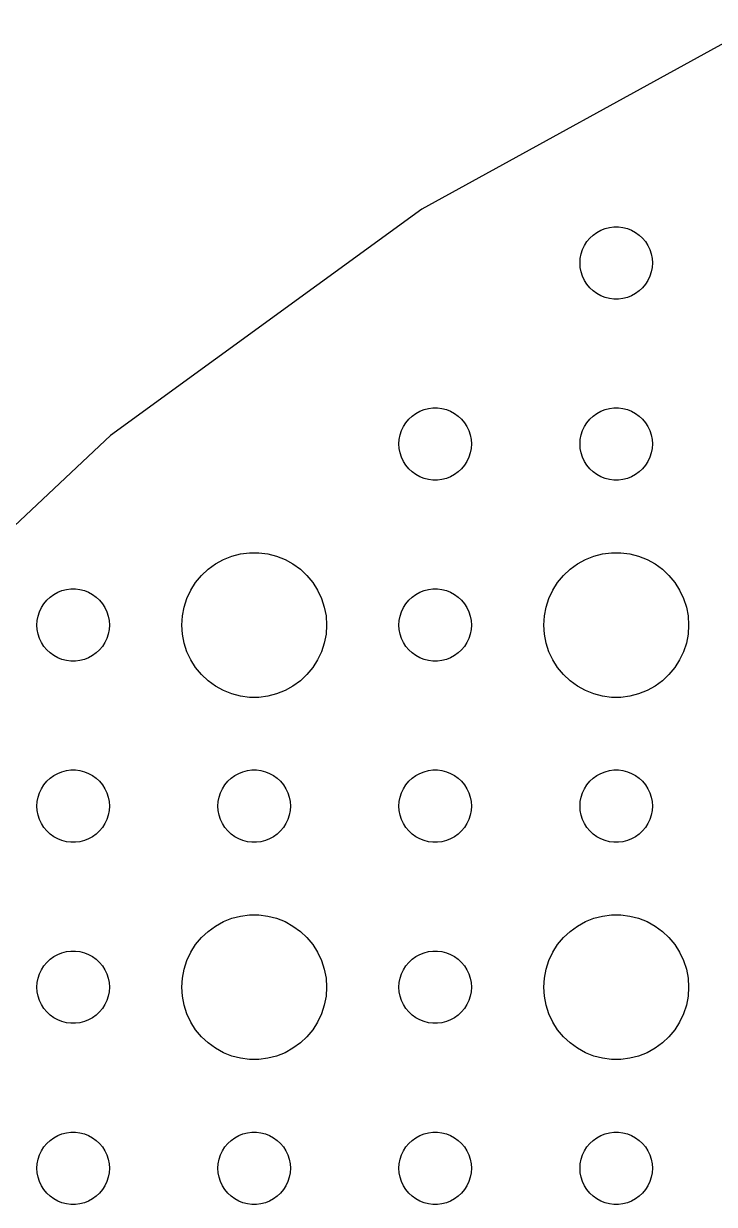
# Model space of a CAD drawing. Header units: metres. Extents: x -127 to 127, y -127 to 127.
# Drawn here: x -84.55 to -55.93, y 66 to 114.91 of the extents above; entities that cross this region are included whole.
import ezdxf

# ---------------------------------------------------------------- set-up
doc = ezdxf.new("R2010")
doc.units = ezdxf.units.M

msp = doc.modelspace()

# ---------------------------------------------------------------- linework, layer by layer
for p, q in [((-54.074, 114.913), (-68.05, 107.23)), ((-68.05, 107.23), (-80.9529, 97.8552)), ((-61.0934, 106.027), (-60.9561, 106.156)), ((-60.9561, 106.156), (-60.8037, 106.266)), ((-60.8037, 106.266), (-60.6387, 106.357)), ((-60.6387, 106.357), (-60.4635, 106.427)), ((-60.4635, 106.427), (-60.2811, 106.473)), ((-60.2811, 106.473), (-60.0942, 106.497)), ((-60.0942, 106.497), (-59.9058, 106.497)), ((-59.9058, 106.497), (-59.7189, 106.473)), ((-59.7189, 106.473), (-59.5365, 106.427)), ((-59.5365, 106.427), (-59.3613, 106.357)), ((-59.3613, 106.357), (-59.1963, 106.266)), ((-59.1963, 106.266), (-59.0439, 106.156)), ((-59.0439, 106.156), (-58.9065, 106.027)), ((-61.3947, 105.552), (-61.3145, 105.723)), ((-61.3145, 105.723), (-61.2135, 105.882)), ((-61.2135, 105.882), (-61.0934, 106.027)), ((-58.9065, 106.027), (-58.7865, 105.882)), ((-58.7865, 105.882), (-58.6855, 105.723)), ((-58.6855, 105.723), (-58.6053, 105.552)), ((-61.5, 105), (-61.4882, 105.188)), ((-61.4882, 105.188), (-61.4529, 105.373)), ((-61.4529, 105.373), (-61.3947, 105.552)), ((-58.6053, 105.552), (-58.5471, 105.373)), ((-58.5471, 105.373), (-58.5118, 105.188)), ((-58.5118, 105.188), (-58.5, 105)), ((-61.4882, 104.812), (-61.5, 105)), ((-61.4529, 104.627), (-61.4882, 104.812)), ((-58.5118, 104.812), (-58.5471, 104.627)), ((-58.5, 105), (-58.5118, 104.812)), ((-61.3947, 104.448), (-61.4529, 104.627)), ((-61.3145, 104.277), (-61.3947, 104.448)), ((-61.2135, 104.118), (-61.3145, 104.277)), ((-58.6855, 104.277), (-58.7865, 104.118)), ((-58.6053, 104.448), (-58.6855, 104.277)), ((-58.5471, 104.627), (-58.6053, 104.448)), ((-61.0934, 103.973), (-61.2135, 104.118)), ((-60.9561, 103.844), (-61.0934, 103.973)), ((-60.8037, 103.734), (-60.9561, 103.844)), ((-60.6387, 103.643), (-60.8037, 103.734)), ((-59.1963, 103.734), (-59.3613, 103.643)), ((-59.0439, 103.844), (-59.1963, 103.734)), ((-58.9065, 103.973), (-59.0439, 103.844)), ((-58.7865, 104.118), (-58.9065, 103.973)), ((-60.4635, 103.573), (-60.6387, 103.643)), ((-60.2811, 103.527), (-60.4635, 103.573)), ((-60.0942, 103.503), (-60.2811, 103.527)), ((-59.9058, 103.503), (-60.0942, 103.503)), ((-59.7189, 103.527), (-59.9058, 103.503)), ((-59.5365, 103.573), (-59.7189, 103.527)), ((-59.3613, 103.643), (-59.5365, 103.573)), ((-68.3037, 98.7665), (-68.1387, 98.8572)), ((-68.1387, 98.8572), (-67.9635, 98.9266)), ((-67.9635, 98.9266), (-67.7811, 98.9734)), ((-67.7811, 98.9734), (-67.5942, 98.997)), ((-67.5942, 98.997), (-67.4058, 98.997)), ((-67.4058, 98.997), (-67.2189, 98.9734)), ((-67.2189, 98.9734), (-67.0365, 98.9266)), ((-67.0365, 98.9266), (-66.8613, 98.8572)), ((-66.8613, 98.8572), (-66.6963, 98.7665)), ((-60.8037, 98.7665), (-60.6387, 98.8572)), ((-60.6387, 98.8572), (-60.4635, 98.9266)), ((-60.4635, 98.9266), (-60.2811, 98.9734)), ((-60.2811, 98.9734), (-60.0942, 98.997)), ((-60.0942, 98.997), (-59.9058, 98.997)), ((-59.9058, 98.997), (-59.7189, 98.9734)), ((-59.7189, 98.9734), (-59.5365, 98.9266)), ((-59.5365, 98.9266), (-59.3613, 98.8572)), ((-59.3613, 98.8572), (-59.1963, 98.7665)), ((-68.8145, 98.2226), (-68.7135, 98.3817)), ((-68.7135, 98.3817), (-68.5934, 98.5268)), ((-68.5934, 98.5268), (-68.4561, 98.6558)), ((-68.4561, 98.6558), (-68.3037, 98.7665)), ((-66.6963, 98.7665), (-66.5439, 98.6558)), ((-66.5439, 98.6558), (-66.4065, 98.5268)), ((-66.4065, 98.5268), (-66.2865, 98.3817)), ((-66.2865, 98.3817), (-66.1855, 98.2226)), ((-61.3145, 98.2226), (-61.2135, 98.3817)), ((-61.2135, 98.3817), (-61.0934, 98.5268)), ((-61.0934, 98.5268), (-60.9561, 98.6558)), ((-60.9561, 98.6558), (-60.8037, 98.7665)), ((-59.1963, 98.7665), (-59.0439, 98.6558)), ((-59.0439, 98.6558), (-58.9065, 98.5268)), ((-58.9065, 98.5268), (-58.7865, 98.3817)), ((-58.7865, 98.3817), (-58.6855, 98.2226)), ((-80.9529, 97.8552), (-92.579, 86.9375)), ((-68.9882, 97.688), (-68.9529, 97.873)), ((-68.9529, 97.873), (-68.8947, 98.0522)), ((-68.8947, 98.0522), (-68.8145, 98.2226)), ((-66.1855, 98.2226), (-66.1053, 98.0522)), ((-66.1053, 98.0522), (-66.0471, 97.873)), ((-66.0471, 97.873), (-66.0118, 97.688)), ((-61.4882, 97.688), (-61.4529, 97.873)), ((-61.4529, 97.873), (-61.3947, 98.0522)), ((-61.3947, 98.0522), (-61.3145, 98.2226)), ((-58.6855, 98.2226), (-58.6053, 98.0522)), ((-58.6053, 98.0522), (-58.5471, 97.873)), ((-58.5471, 97.873), (-58.5118, 97.688)), ((-69, 97.5), (-68.9882, 97.688)), ((-68.9882, 97.312), (-69, 97.5)), ((-66.0118, 97.688), (-66, 97.5)), ((-66, 97.5), (-66.0118, 97.312)), ((-61.5, 97.5), (-61.4882, 97.688)), ((-61.4882, 97.312), (-61.5, 97.5)), ((-58.5118, 97.688), (-58.5, 97.5)), ((-58.5, 97.5), (-58.5118, 97.312)), ((-68.9529, 97.127), (-68.9882, 97.312)), ((-68.8947, 96.9478), (-68.9529, 97.127)), ((-68.8145, 96.7774), (-68.8947, 96.9478)), ((-66.1053, 96.9478), (-66.1855, 96.7774)), ((-66.0471, 97.127), (-66.1053, 96.9478)), ((-66.0118, 97.312), (-66.0471, 97.127)), ((-61.4529, 97.127), (-61.4882, 97.312)), ((-61.3947, 96.9478), (-61.4529, 97.127)), ((-61.3145, 96.7774), (-61.3947, 96.9478)), ((-58.6053, 96.9478), (-58.6855, 96.7774)), ((-58.5471, 97.127), (-58.6053, 96.9478)), ((-58.5118, 97.312), (-58.5471, 97.127)), ((-68.7135, 96.6183), (-68.8145, 96.7774)), ((-68.5934, 96.4732), (-68.7135, 96.6183)), ((-68.4561, 96.3442), (-68.5934, 96.4732)), ((-66.4065, 96.4732), (-66.5439, 96.3442)), ((-66.2865, 96.6183), (-66.4065, 96.4732)), ((-66.1855, 96.7774), (-66.2865, 96.6183)), ((-61.2135, 96.6183), (-61.3145, 96.7774)), ((-61.0934, 96.4732), (-61.2135, 96.6183)), ((-60.9561, 96.3442), (-61.0934, 96.4732)), ((-58.9065, 96.4732), (-59.0439, 96.3442)), ((-58.7865, 96.6183), (-58.9065, 96.4732)), ((-58.6855, 96.7774), (-58.7865, 96.6183)), ((-68.3037, 96.2335), (-68.4561, 96.3442)), ((-68.1387, 96.1428), (-68.3037, 96.2335)), ((-67.9635, 96.0734), (-68.1387, 96.1428)), ((-67.7811, 96.0266), (-67.9635, 96.0734)), ((-67.5942, 96.003), (-67.7811, 96.0266)), ((-67.4058, 96.003), (-67.5942, 96.003)), ((-67.2189, 96.0266), (-67.4058, 96.003)), ((-67.0365, 96.0734), (-67.2189, 96.0266)), ((-66.8613, 96.1428), (-67.0365, 96.0734)), ((-66.6963, 96.2335), (-66.8613, 96.1428)), ((-66.5439, 96.3442), (-66.6963, 96.2335)), ((-60.8037, 96.2335), (-60.9561, 96.3442)), ((-60.6387, 96.1428), (-60.8037, 96.2335)), ((-60.4635, 96.0734), (-60.6387, 96.1428)), ((-60.2811, 96.0266), (-60.4635, 96.0734)), ((-60.0942, 96.003), (-60.2811, 96.0266)), ((-59.9058, 96.003), (-60.0942, 96.003)), ((-59.7189, 96.0266), (-59.9058, 96.003)), ((-59.5365, 96.0734), (-59.7189, 96.0266)), ((-59.3613, 96.1428), (-59.5365, 96.0734)), ((-59.1963, 96.2335), (-59.3613, 96.1428)), ((-59.0439, 96.3442), (-59.1963, 96.2335)), ((-75.927, 92.8532), (-75.5621, 92.9469)), ((-75.5621, 92.9469), (-75.1884, 92.9941)), ((-75.1884, 92.9941), (-74.8116, 92.9941)), ((-74.8116, 92.9941), (-74.4379, 92.9469)), ((-74.4379, 92.9469), (-74.073, 92.8532)), ((-60.927, 92.8532), (-60.5621, 92.9469)), ((-60.5621, 92.9469), (-60.1884, 92.9941)), ((-60.1884, 92.9941), (-59.8116, 92.9941)), ((-59.8116, 92.9941), (-59.4379, 92.9469)), ((-59.4379, 92.9469), (-59.0729, 92.8532)), ((-76.9123, 92.3115), (-76.6075, 92.533)), ((-76.6075, 92.533), (-76.2773, 92.7145)), ((-76.2773, 92.7145), (-75.927, 92.8532)), ((-74.073, 92.8532), (-73.7227, 92.7145)), ((-73.7227, 92.7145), (-73.3925, 92.533)), ((-73.3925, 92.533), (-73.0877, 92.3115)), ((-61.9123, 92.3115), (-61.6075, 92.533)), ((-61.6075, 92.533), (-61.2773, 92.7145)), ((-61.2773, 92.7145), (-60.927, 92.8532)), ((-59.0729, 92.8532), (-58.7227, 92.7145)), ((-58.7227, 92.7145), (-58.3925, 92.533)), ((-58.3925, 92.533), (-58.0877, 92.3115)), ((-77.427, 91.7634), (-77.1869, 92.0536)), ((-77.1869, 92.0536), (-76.9123, 92.3115)), ((-73.0877, 92.3115), (-72.8131, 92.0536)), ((-72.8131, 92.0536), (-72.573, 91.7634)), ((-62.427, 91.7634), (-62.1869, 92.0536)), ((-62.1869, 92.0536), (-61.9123, 92.3115)), ((-58.0877, 92.3115), (-57.8131, 92.0536)), ((-57.8131, 92.0536), (-57.5729, 91.7634)), ((-82.9635, 91.4266), (-82.7811, 91.4734)), ((-82.7811, 91.4734), (-82.5942, 91.497)), ((-82.5942, 91.497), (-82.4058, 91.497)), ((-82.4058, 91.497), (-82.2189, 91.4734)), ((-82.2189, 91.4734), (-82.0365, 91.4266)), ((-77.6289, 91.4453), (-77.427, 91.7634)), ((-72.573, 91.7634), (-72.3711, 91.4453)), ((-67.9635, 91.4266), (-67.7811, 91.4734)), ((-67.7811, 91.4734), (-67.5942, 91.497)), ((-67.5942, 91.497), (-67.4058, 91.497)), ((-67.4058, 91.497), (-67.2189, 91.4734)), ((-67.2189, 91.4734), (-67.0365, 91.4266)), ((-62.6289, 91.4453), (-62.427, 91.7634)), ((-57.5729, 91.7634), (-57.3711, 91.4453)), ((-83.7135, 90.8817), (-83.5934, 91.0268)), ((-83.5934, 91.0268), (-83.4561, 91.1558)), ((-83.4561, 91.1558), (-83.3037, 91.2665)), ((-83.3037, 91.2665), (-83.1387, 91.3572)), ((-83.1387, 91.3572), (-82.9635, 91.4266)), ((-82.0365, 91.4266), (-81.8613, 91.3572)), ((-81.8613, 91.3572), (-81.6963, 91.2665)), ((-81.6963, 91.2665), (-81.5439, 91.1558)), ((-81.5439, 91.1558), (-81.4065, 91.0268)), ((-81.4065, 91.0268), (-81.2865, 90.8817)), ((-77.9057, 90.7461), (-77.7893, 91.1044)), ((-77.7893, 91.1044), (-77.6289, 91.4453)), ((-72.3711, 91.4453), (-72.2107, 91.1044)), ((-72.2107, 91.1044), (-72.0943, 90.7461)), ((-68.7135, 90.8817), (-68.5934, 91.0268)), ((-68.5934, 91.0268), (-68.4561, 91.1558)), ((-68.4561, 91.1558), (-68.3037, 91.2665)), ((-68.3037, 91.2665), (-68.1387, 91.3572)), ((-68.1387, 91.3572), (-67.9635, 91.4266)), ((-67.0365, 91.4266), (-66.8613, 91.3572)), ((-66.8613, 91.3572), (-66.6963, 91.2665)), ((-66.6963, 91.2665), (-66.5439, 91.1558)), ((-66.5439, 91.1558), (-66.4065, 91.0268)), ((-66.4065, 91.0268), (-66.2865, 90.8817)), ((-62.9057, 90.7461), (-62.7893, 91.1044)), ((-62.7893, 91.1044), (-62.6289, 91.4453)), ((-57.3711, 91.4453), (-57.2107, 91.1044)), ((-57.2107, 91.1044), (-57.0942, 90.7461)), ((-83.9529, 90.373), (-83.8947, 90.5522)), ((-83.8947, 90.5522), (-83.8145, 90.7226)), ((-83.8145, 90.7226), (-83.7135, 90.8817)), ((-81.2865, 90.8817), (-81.1855, 90.7226)), ((-81.1855, 90.7226), (-81.1053, 90.5522)), ((-81.1053, 90.5522), (-81.0471, 90.373)), ((-77.9763, 90.376), (-77.9057, 90.7461)), ((-72.0943, 90.7461), (-72.0237, 90.376)), ((-68.9529, 90.373), (-68.8947, 90.5522)), ((-68.8947, 90.5522), (-68.8145, 90.7226)), ((-68.8145, 90.7226), (-68.7135, 90.8817)), ((-66.2865, 90.8817), (-66.1855, 90.7226)), ((-66.1855, 90.7226), (-66.1053, 90.5522)), ((-66.1053, 90.5522), (-66.0471, 90.373)), ((-62.9763, 90.376), (-62.9057, 90.7461)), ((-57.0942, 90.7461), (-57.0237, 90.376)), ((-84, 90), (-83.9882, 90.188)), ((-83.9882, 89.812), (-84, 90)), ((-83.9882, 90.188), (-83.9529, 90.373)), ((-81.0471, 90.373), (-81.0118, 90.188)), ((-81.0118, 90.188), (-81, 90)), ((-81, 90), (-81.0118, 89.812)), ((-78, 90), (-77.9763, 90.376)), ((-77.9763, 89.624), (-78, 90)), ((-72.0237, 90.376), (-72, 90)), ((-72, 90), (-72.0237, 89.624)), ((-69, 90), (-68.9882, 90.188)), ((-68.9882, 89.812), (-69, 90)), ((-68.9882, 90.188), (-68.9529, 90.373)), ((-66.0471, 90.373), (-66.0118, 90.188)), ((-66.0118, 90.188), (-66, 90)), ((-66, 90), (-66.0118, 89.812)), ((-63, 90), (-62.9763, 90.376)), ((-62.9763, 89.624), (-63, 90)), ((-57.0237, 90.376), (-57, 90)), ((-57, 90), (-57.0237, 89.624)), ((-83.9529, 89.627), (-83.9882, 89.812)), ((-83.8947, 89.4478), (-83.9529, 89.627)), ((-81.0471, 89.627), (-81.1053, 89.4478)), ((-81.0118, 89.812), (-81.0471, 89.627)), ((-77.9057, 89.2539), (-77.9763, 89.624)), ((-72.0237, 89.624), (-72.0943, 89.2539)), ((-68.9529, 89.627), (-68.9882, 89.812)), ((-68.8947, 89.4478), (-68.9529, 89.627)), ((-66.0471, 89.627), (-66.1053, 89.4478)), ((-66.0118, 89.812), (-66.0471, 89.627)), ((-62.9057, 89.2539), (-62.9763, 89.624)), ((-57.0237, 89.624), (-57.0942, 89.2539)), ((-83.8145, 89.2774), (-83.8947, 89.4478)), ((-83.7135, 89.1183), (-83.8145, 89.2774)), ((-83.5934, 88.9732), (-83.7135, 89.1183)), ((-81.2865, 89.1183), (-81.4065, 88.9732)), ((-81.1855, 89.2774), (-81.2865, 89.1183)), ((-81.1053, 89.4478), (-81.1855, 89.2774)), ((-77.7893, 88.8956), (-77.9057, 89.2539)), ((-72.0943, 89.2539), (-72.2107, 88.8956)), ((-68.8145, 89.2774), (-68.8947, 89.4478)), ((-68.7135, 89.1183), (-68.8145, 89.2774)), ((-68.5934, 88.9732), (-68.7135, 89.1183)), ((-66.2865, 89.1183), (-66.4065, 88.9732)), ((-66.1855, 89.2774), (-66.2865, 89.1183)), ((-66.1053, 89.4478), (-66.1855, 89.2774)), ((-62.7893, 88.8956), (-62.9057, 89.2539)), ((-57.0942, 89.2539), (-57.2107, 88.8956)), ((-83.4561, 88.8442), (-83.5934, 88.9732)), ((-83.3037, 88.7335), (-83.4561, 88.8442)), ((-83.1387, 88.6428), (-83.3037, 88.7335)), ((-82.9635, 88.5734), (-83.1387, 88.6428)), ((-82.7811, 88.5266), (-82.9635, 88.5734)), ((-82.0365, 88.5734), (-82.2189, 88.5266)), ((-81.8613, 88.6428), (-82.0365, 88.5734)), ((-81.6963, 88.7335), (-81.8613, 88.6428)), ((-81.5439, 88.8442), (-81.6963, 88.7335)), ((-81.4065, 88.9732), (-81.5439, 88.8442)), ((-77.6289, 88.5547), (-77.7893, 88.8956)), ((-77.427, 88.2366), (-77.6289, 88.5547)), ((-72.3711, 88.5547), (-72.573, 88.2366)), ((-72.2107, 88.8956), (-72.3711, 88.5547)), ((-68.4561, 88.8442), (-68.5934, 88.9732)), ((-68.3037, 88.7335), (-68.4561, 88.8442)), ((-68.1387, 88.6428), (-68.3037, 88.7335)), ((-67.9635, 88.5734), (-68.1387, 88.6428)), ((-67.7811, 88.5266), (-67.9635, 88.5734)), ((-67.0365, 88.5734), (-67.2189, 88.5266)), ((-66.8613, 88.6428), (-67.0365, 88.5734)), ((-66.6963, 88.7335), (-66.8613, 88.6428)), ((-66.5439, 88.8442), (-66.6963, 88.7335)), ((-66.4065, 88.9732), (-66.5439, 88.8442)), ((-62.6289, 88.5547), (-62.7893, 88.8956)), ((-62.427, 88.2366), (-62.6289, 88.5547)), ((-57.3711, 88.5547), (-57.5729, 88.2366)), ((-57.2107, 88.8956), (-57.3711, 88.5547)), ((-82.5942, 88.503), (-82.7811, 88.5266)), ((-82.4058, 88.503), (-82.5942, 88.503)), ((-82.2189, 88.5266), (-82.4058, 88.503)), ((-77.1869, 87.9464), (-77.427, 88.2366)), ((-72.573, 88.2366), (-72.8131, 87.9464)), ((-67.5942, 88.503), (-67.7811, 88.5266)), ((-67.4058, 88.503), (-67.5942, 88.503)), ((-67.2189, 88.5266), (-67.4058, 88.503)), ((-62.1869, 87.9464), (-62.427, 88.2366)), ((-57.5729, 88.2366), (-57.8131, 87.9464)), ((-76.9123, 87.6885), (-77.1869, 87.9464)), ((-76.6075, 87.467), (-76.9123, 87.6885)), ((-73.0877, 87.6885), (-73.3925, 87.467)), ((-72.8131, 87.9464), (-73.0877, 87.6885)), ((-61.9123, 87.6885), (-62.1869, 87.9464)), ((-61.6075, 87.467), (-61.9123, 87.6885)), ((-58.0877, 87.6885), (-58.3925, 87.467)), ((-57.8131, 87.9464), (-58.0877, 87.6885)), ((-76.2773, 87.2855), (-76.6075, 87.467)), ((-75.927, 87.1468), (-76.2773, 87.2855)), ((-75.5621, 87.0531), (-75.927, 87.1468)), ((-74.073, 87.1468), (-74.4379, 87.0531)), ((-73.7227, 87.2855), (-74.073, 87.1468)), ((-73.3925, 87.467), (-73.7227, 87.2855)), ((-61.2773, 87.2855), (-61.6075, 87.467)), ((-60.927, 87.1468), (-61.2773, 87.2855)), ((-60.5621, 87.0531), (-60.927, 87.1468)), ((-59.0729, 87.1468), (-59.4379, 87.0531)), ((-58.7227, 87.2855), (-59.0729, 87.1468)), ((-58.3925, 87.467), (-58.7227, 87.2855)), ((-75.1884, 87.0059), (-75.5621, 87.0531)), ((-74.8116, 87.0059), (-75.1884, 87.0059)), ((-74.4379, 87.0531), (-74.8116, 87.0059)), ((-60.1884, 87.0059), (-60.5621, 87.0531)), ((-59.8116, 87.0059), (-60.1884, 87.0059)), ((-59.4379, 87.0531), (-59.8116, 87.0059)), ((-83.5934, 83.5268), (-83.4561, 83.6558)), ((-83.4561, 83.6558), (-83.3037, 83.7665)), ((-83.3037, 83.7665), (-83.1387, 83.8572)), ((-83.1387, 83.8572), (-82.9635, 83.9266)), ((-82.9635, 83.9266), (-82.7811, 83.9734)), ((-82.7811, 83.9734), (-82.5942, 83.997)), ((-82.5942, 83.997), (-82.4058, 83.997)), ((-82.4058, 83.997), (-82.2189, 83.9734)), ((-82.2189, 83.9734), (-82.0365, 83.9266)), ((-82.0365, 83.9266), (-81.8613, 83.8572)), ((-81.8613, 83.8572), (-81.6963, 83.7665)), ((-81.6963, 83.7665), (-81.5439, 83.6558)), ((-81.5439, 83.6558), (-81.4065, 83.5268)), ((-76.0934, 83.5268), (-75.9561, 83.6558)), ((-75.9561, 83.6558), (-75.8037, 83.7665)), ((-75.8037, 83.7665), (-75.6387, 83.8572)), ((-75.6387, 83.8572), (-75.4635, 83.9266)), ((-75.4635, 83.9266), (-75.2811, 83.9734)), ((-75.2811, 83.9734), (-75.0942, 83.997)), ((-75.0942, 83.997), (-74.9058, 83.997)), ((-74.9058, 83.997), (-74.7189, 83.9734)), ((-74.7189, 83.9734), (-74.5365, 83.9266)), ((-74.5365, 83.9266), (-74.3613, 83.8572)), ((-74.3613, 83.8572), (-74.1963, 83.7665)), ((-74.1963, 83.7665), (-74.0439, 83.6558)), ((-74.0439, 83.6558), (-73.9065, 83.5268)), ((-68.5934, 83.5268), (-68.4561, 83.6558)), ((-68.4561, 83.6558), (-68.3037, 83.7665)), ((-68.3037, 83.7665), (-68.1387, 83.8572)), ((-68.1387, 83.8572), (-67.9635, 83.9266)), ((-67.9635, 83.9266), (-67.7811, 83.9734)), ((-67.7811, 83.9734), (-67.5942, 83.997)), ((-67.5942, 83.997), (-67.4058, 83.997)), ((-67.4058, 83.997), (-67.2189, 83.9734)), ((-67.2189, 83.9734), (-67.0365, 83.9266)), ((-67.0365, 83.9266), (-66.8613, 83.8572)), ((-66.8613, 83.8572), (-66.6963, 83.7665)), ((-66.6963, 83.7665), (-66.5439, 83.6558)), ((-66.5439, 83.6558), (-66.4065, 83.5268)), ((-61.0934, 83.5268), (-60.9561, 83.6558)), ((-60.9561, 83.6558), (-60.8037, 83.7665)), ((-60.8037, 83.7665), (-60.6387, 83.8572)), ((-60.6387, 83.8572), (-60.4635, 83.9266)), ((-60.4635, 83.9266), (-60.2811, 83.9734)), ((-60.2811, 83.9734), (-60.0942, 83.997)), ((-60.0942, 83.997), (-59.9058, 83.997)), ((-59.9058, 83.997), (-59.7189, 83.9734)), ((-59.7189, 83.9734), (-59.5365, 83.9266)), ((-59.5365, 83.9266), (-59.3613, 83.8572)), ((-59.3613, 83.8572), (-59.1963, 83.7665)), ((-59.1963, 83.7665), (-59.0439, 83.6558)), ((-59.0439, 83.6558), (-58.9065, 83.5268)), ((-83.8947, 83.0522), (-83.8145, 83.2226)), ((-83.8145, 83.2226), (-83.7135, 83.3817)), ((-83.7135, 83.3817), (-83.5934, 83.5268)), ((-81.4065, 83.5268), (-81.2865, 83.3817)), ((-81.2865, 83.3817), (-81.1855, 83.2226)), ((-81.1855, 83.2226), (-81.1053, 83.0522)), ((-76.3947, 83.0522), (-76.3145, 83.2226)), ((-76.3145, 83.2226), (-76.2135, 83.3817)), ((-76.2135, 83.3817), (-76.0934, 83.5268)), ((-73.9065, 83.5268), (-73.7865, 83.3817)), ((-73.7865, 83.3817), (-73.6855, 83.2226)), ((-73.6855, 83.2226), (-73.6053, 83.0522)), ((-68.8947, 83.0522), (-68.8145, 83.2226)), ((-68.8145, 83.2226), (-68.7135, 83.3817)), ((-68.7135, 83.3817), (-68.5934, 83.5268)), ((-66.4065, 83.5268), (-66.2865, 83.3817)), ((-66.2865, 83.3817), (-66.1855, 83.2226)), ((-66.1855, 83.2226), (-66.1053, 83.0522)), ((-61.3947, 83.0522), (-61.3145, 83.2226)), ((-61.3145, 83.2226), (-61.2135, 83.3817)), ((-61.2135, 83.3817), (-61.0934, 83.5268)), ((-58.9065, 83.5268), (-58.7865, 83.3817)), ((-58.7865, 83.3817), (-58.6855, 83.2226)), ((-58.6855, 83.2226), (-58.6053, 83.0522)), ((-84, 82.5), (-83.9882, 82.688)), ((-83.9882, 82.688), (-83.9529, 82.873)), ((-83.9529, 82.873), (-83.8947, 83.0522)), ((-81.1053, 83.0522), (-81.0471, 82.873)), ((-81.0471, 82.873), (-81.0118, 82.688)), ((-81.0118, 82.688), (-81, 82.5)), ((-76.5, 82.5), (-76.4882, 82.688)), ((-76.4882, 82.688), (-76.4529, 82.873)), ((-76.4529, 82.873), (-76.3947, 83.0522)), ((-73.6053, 83.0522), (-73.5471, 82.873)), ((-73.5471, 82.873), (-73.5118, 82.688)), ((-73.5118, 82.688), (-73.5, 82.5)), ((-69, 82.5), (-68.9882, 82.688)), ((-68.9882, 82.688), (-68.9529, 82.873)), ((-68.9529, 82.873), (-68.8947, 83.0522)), ((-66.1053, 83.0522), (-66.0471, 82.873)), ((-66.0471, 82.873), (-66.0118, 82.688)), ((-66.0118, 82.688), (-66, 82.5)), ((-61.5, 82.5), (-61.4882, 82.688)), ((-61.4882, 82.688), (-61.4529, 82.873)), ((-61.4529, 82.873), (-61.3947, 83.0522)), ((-58.6053, 83.0522), (-58.5471, 82.873)), ((-58.5471, 82.873), (-58.5118, 82.688)), ((-58.5118, 82.688), (-58.5, 82.5)), ((-83.9882, 82.312), (-84, 82.5)), ((-83.9529, 82.127), (-83.9882, 82.312)), ((-81.0118, 82.312), (-81.0471, 82.127)), ((-81, 82.5), (-81.0118, 82.312)), ((-76.4882, 82.312), (-76.5, 82.5)), ((-76.4529, 82.127), (-76.4882, 82.312)), ((-73.5118, 82.312), (-73.5471, 82.127)), ((-73.5, 82.5), (-73.5118, 82.312)), ((-68.9882, 82.312), (-69, 82.5)), ((-68.9529, 82.127), (-68.9882, 82.312)), ((-66.0118, 82.312), (-66.0471, 82.127)), ((-66, 82.5), (-66.0118, 82.312)), ((-61.4882, 82.312), (-61.5, 82.5)), ((-61.4529, 82.127), (-61.4882, 82.312)), ((-58.5118, 82.312), (-58.5471, 82.127)), ((-58.5, 82.5), (-58.5118, 82.312)), ((-83.8947, 81.9478), (-83.9529, 82.127)), ((-83.8145, 81.7774), (-83.8947, 81.9478)), ((-83.7135, 81.6183), (-83.8145, 81.7774)), ((-81.1855, 81.7774), (-81.2865, 81.6183)), ((-81.1053, 81.9478), (-81.1855, 81.7774)), ((-81.0471, 82.127), (-81.1053, 81.9478)), ((-76.3947, 81.9478), (-76.4529, 82.127)), ((-76.3145, 81.7774), (-76.3947, 81.9478)), ((-76.2135, 81.6183), (-76.3145, 81.7774)), ((-73.6855, 81.7774), (-73.7865, 81.6183)), ((-73.6053, 81.9478), (-73.6855, 81.7774)), ((-73.5471, 82.127), (-73.6053, 81.9478)), ((-68.8947, 81.9478), (-68.9529, 82.127)), ((-68.8145, 81.7774), (-68.8947, 81.9478)), ((-68.7135, 81.6183), (-68.8145, 81.7774)), ((-66.1855, 81.7774), (-66.2865, 81.6183)), ((-66.1053, 81.9478), (-66.1855, 81.7774)), ((-66.0471, 82.127), (-66.1053, 81.9478)), ((-61.3947, 81.9478), (-61.4529, 82.127)), ((-61.3145, 81.7774), (-61.3947, 81.9478)), ((-61.2135, 81.6183), (-61.3145, 81.7774)), ((-58.6855, 81.7774), (-58.7865, 81.6183)), ((-58.6053, 81.9478), (-58.6855, 81.7774)), ((-58.5471, 82.127), (-58.6053, 81.9478)), ((-83.5934, 81.4732), (-83.7135, 81.6183)), ((-83.4561, 81.3442), (-83.5934, 81.4732)), ((-83.3037, 81.2335), (-83.4561, 81.3442)), ((-83.1387, 81.1428), (-83.3037, 81.2335)), ((-81.6963, 81.2335), (-81.8613, 81.1428)), ((-81.5439, 81.3442), (-81.6963, 81.2335)), ((-81.4065, 81.4732), (-81.5439, 81.3442)), ((-81.2865, 81.6183), (-81.4065, 81.4732)), ((-76.0934, 81.4732), (-76.2135, 81.6183)), ((-75.9561, 81.3442), (-76.0934, 81.4732)), ((-75.8037, 81.2335), (-75.9561, 81.3442)), ((-75.6387, 81.1428), (-75.8037, 81.2335)), ((-74.1963, 81.2335), (-74.3613, 81.1428)), ((-74.0439, 81.3442), (-74.1963, 81.2335)), ((-73.9065, 81.4732), (-74.0439, 81.3442)), ((-73.7865, 81.6183), (-73.9065, 81.4732)), ((-68.5934, 81.4732), (-68.7135, 81.6183)), ((-68.4561, 81.3442), (-68.5934, 81.4732)), ((-68.3037, 81.2335), (-68.4561, 81.3442)), ((-68.1387, 81.1428), (-68.3037, 81.2335)), ((-66.6963, 81.2335), (-66.8613, 81.1428)), ((-66.5439, 81.3442), (-66.6963, 81.2335)), ((-66.4065, 81.4732), (-66.5439, 81.3442)), ((-66.2865, 81.6183), (-66.4065, 81.4732)), ((-61.0934, 81.4732), (-61.2135, 81.6183)), ((-60.9561, 81.3442), (-61.0934, 81.4732)), ((-60.8037, 81.2335), (-60.9561, 81.3442)), ((-60.6387, 81.1428), (-60.8037, 81.2335)), ((-59.1963, 81.2335), (-59.3613, 81.1428)), ((-59.0439, 81.3442), (-59.1963, 81.2335)), ((-58.9065, 81.4732), (-59.0439, 81.3442)), ((-58.7865, 81.6183), (-58.9065, 81.4732)), ((-82.9635, 81.0734), (-83.1387, 81.1428)), ((-82.7811, 81.0266), (-82.9635, 81.0734)), ((-82.5942, 81.003), (-82.7811, 81.0266)), ((-82.4058, 81.003), (-82.5942, 81.003)), ((-82.2189, 81.0266), (-82.4058, 81.003)), ((-82.0365, 81.0734), (-82.2189, 81.0266)), ((-81.8613, 81.1428), (-82.0365, 81.0734)), ((-75.4635, 81.0734), (-75.6387, 81.1428)), ((-75.2811, 81.0266), (-75.4635, 81.0734)), ((-75.0942, 81.003), (-75.2811, 81.0266)), ((-74.9058, 81.003), (-75.0942, 81.003)), ((-74.7189, 81.0266), (-74.9058, 81.003)), ((-74.5365, 81.0734), (-74.7189, 81.0266)), ((-74.3613, 81.1428), (-74.5365, 81.0734)), ((-67.9635, 81.0734), (-68.1387, 81.1428)), ((-67.7811, 81.0266), (-67.9635, 81.0734)), ((-67.5942, 81.003), (-67.7811, 81.0266)), ((-67.4058, 81.003), (-67.5942, 81.003)), ((-67.2189, 81.0266), (-67.4058, 81.003)), ((-67.0365, 81.0734), (-67.2189, 81.0266)), ((-66.8613, 81.1428), (-67.0365, 81.0734)), ((-60.4635, 81.0734), (-60.6387, 81.1428)), ((-60.2811, 81.0266), (-60.4635, 81.0734)), ((-60.0942, 81.003), (-60.2811, 81.0266)), ((-59.9058, 81.003), (-60.0942, 81.003)), ((-59.7189, 81.0266), (-59.9058, 81.003)), ((-59.5365, 81.0734), (-59.7189, 81.0266)), ((-59.3613, 81.1428), (-59.5365, 81.0734)), ((-76.2773, 77.7145), (-75.927, 77.8532)), ((-75.927, 77.8532), (-75.5621, 77.9469)), ((-75.5621, 77.9469), (-75.1884, 77.9941)), ((-75.1884, 77.9941), (-74.8116, 77.9941)), ((-74.8116, 77.9941), (-74.4379, 77.9469)), ((-74.4379, 77.9469), (-74.073, 77.8532)), ((-74.073, 77.8532), (-73.7227, 77.7145)), ((-61.2773, 77.7145), (-60.927, 77.8532)), ((-60.927, 77.8532), (-60.5621, 77.9469)), ((-60.5621, 77.9469), (-60.1884, 77.9941)), ((-60.1884, 77.9941), (-59.8116, 77.9941)), ((-59.8116, 77.9941), (-59.4379, 77.9469)), ((-59.4379, 77.9469), (-59.0729, 77.8532)), ((-59.0729, 77.8532), (-58.7227, 77.7145)), ((-77.1869, 77.0536), (-76.9123, 77.3115)), ((-76.9123, 77.3115), (-76.6075, 77.533)), ((-76.6075, 77.533), (-76.2773, 77.7145)), ((-73.7227, 77.7145), (-73.3925, 77.533)), ((-73.3925, 77.533), (-73.0877, 77.3115)), ((-73.0877, 77.3115), (-72.8131, 77.0536)), ((-62.1869, 77.0536), (-61.9123, 77.3115)), ((-61.9123, 77.3115), (-61.6075, 77.533)), ((-61.6075, 77.533), (-61.2773, 77.7145)), ((-58.7227, 77.7145), (-58.3925, 77.533)), ((-58.3925, 77.533), (-58.0877, 77.3115)), ((-58.0877, 77.3115), (-57.8131, 77.0536)), ((-77.427, 76.7634), (-77.1869, 77.0536)), ((-72.8131, 77.0536), (-72.573, 76.7634)), ((-62.427, 76.7634), (-62.1869, 77.0536)), ((-57.8131, 77.0536), (-57.5729, 76.7634)), ((-83.3037, 76.2665), (-83.1387, 76.3572)), ((-83.1387, 76.3572), (-82.9635, 76.4266)), ((-82.9635, 76.4266), (-82.7811, 76.4734)), ((-82.7811, 76.4734), (-82.5942, 76.497)), ((-82.5942, 76.497), (-82.4058, 76.497)), ((-82.4058, 76.497), (-82.2189, 76.4734)), ((-82.2189, 76.4734), (-82.0365, 76.4266)), ((-82.0365, 76.4266), (-81.8613, 76.3572)), ((-81.8613, 76.3572), (-81.6963, 76.2665)), ((-77.7893, 76.1044), (-77.6289, 76.4453)), ((-77.6289, 76.4453), (-77.427, 76.7634)), ((-72.573, 76.7634), (-72.3711, 76.4453)), ((-72.3711, 76.4453), (-72.2107, 76.1044)), ((-68.3037, 76.2665), (-68.1387, 76.3572)), ((-68.1387, 76.3572), (-67.9635, 76.4266)), ((-67.9635, 76.4266), (-67.7811, 76.4734)), ((-67.7811, 76.4734), (-67.5942, 76.497)), ((-67.5942, 76.497), (-67.4058, 76.497)), ((-67.4058, 76.497), (-67.2189, 76.4734)), ((-67.2189, 76.4734), (-67.0365, 76.4266)), ((-67.0365, 76.4266), (-66.8613, 76.3572)), ((-66.8613, 76.3572), (-66.6963, 76.2665)), ((-62.7893, 76.1044), (-62.6289, 76.4453)), ((-62.6289, 76.4453), (-62.427, 76.7634)), ((-57.5729, 76.7634), (-57.3711, 76.4453)), ((-57.3711, 76.4453), (-57.2107, 76.1044)), ((-83.8145, 75.7226), (-83.7135, 75.8817)), ((-83.7135, 75.8817), (-83.5934, 76.0268)), ((-83.5934, 76.0268), (-83.4561, 76.1558)), ((-83.4561, 76.1558), (-83.3037, 76.2665)), ((-81.6963, 76.2665), (-81.5439, 76.1558)), ((-81.5439, 76.1558), (-81.4065, 76.0268)), ((-81.4065, 76.0268), (-81.2865, 75.8817)), ((-81.2865, 75.8817), (-81.1855, 75.7226)), ((-77.9057, 75.7461), (-77.7893, 76.1044)), ((-72.2107, 76.1044), (-72.0943, 75.7461)), ((-68.8145, 75.7226), (-68.7135, 75.8817)), ((-68.7135, 75.8817), (-68.5934, 76.0268)), ((-68.5934, 76.0268), (-68.4561, 76.1558)), ((-68.4561, 76.1558), (-68.3037, 76.2665)), ((-66.6963, 76.2665), (-66.5439, 76.1558)), ((-66.5439, 76.1558), (-66.4065, 76.0268)), ((-66.4065, 76.0268), (-66.2865, 75.8817)), ((-66.2865, 75.8817), (-66.1855, 75.7226)), ((-62.9057, 75.7461), (-62.7893, 76.1044)), ((-57.2107, 76.1044), (-57.0942, 75.7461)), ((-83.9882, 75.188), (-83.9529, 75.373)), ((-83.9529, 75.373), (-83.8947, 75.5522)), ((-83.8947, 75.5522), (-83.8145, 75.7226)), ((-81.1855, 75.7226), (-81.1053, 75.5522)), ((-81.1053, 75.5522), (-81.0471, 75.373)), ((-81.0471, 75.373), (-81.0118, 75.188)), ((-78, 75), (-77.9763, 75.376)), ((-77.9763, 75.376), (-77.9057, 75.7461)), ((-72.0943, 75.7461), (-72.0237, 75.376)), ((-72.0237, 75.376), (-72, 75)), ((-68.9882, 75.188), (-68.9529, 75.373)), ((-68.9529, 75.373), (-68.8947, 75.5522)), ((-68.8947, 75.5522), (-68.8145, 75.7226)), ((-66.1855, 75.7226), (-66.1053, 75.5522)), ((-66.1053, 75.5522), (-66.0471, 75.373)), ((-66.0471, 75.373), (-66.0118, 75.188)), ((-63, 75), (-62.9763, 75.376)), ((-62.9763, 75.376), (-62.9057, 75.7461)), ((-57.0942, 75.7461), (-57.0237, 75.376)), ((-57.0237, 75.376), (-57, 75)), ((-84, 75), (-83.9882, 75.188)), ((-83.9882, 74.812), (-84, 75)), ((-81.0118, 75.188), (-81, 75)), ((-81, 75), (-81.0118, 74.812)), ((-77.9763, 74.624), (-78, 75)), ((-72, 75), (-72.0237, 74.624)), ((-69, 75), (-68.9882, 75.188)), ((-68.9882, 74.812), (-69, 75)), ((-66.0118, 75.188), (-66, 75)), ((-66, 75), (-66.0118, 74.812)), ((-62.9763, 74.624), (-63, 75)), ((-57, 75), (-57.0237, 74.624)), ((-83.9529, 74.627), (-83.9882, 74.812)), ((-83.8947, 74.4478), (-83.9529, 74.627)), ((-83.8145, 74.2774), (-83.8947, 74.4478)), ((-81.1053, 74.4478), (-81.1855, 74.2774)), ((-81.0471, 74.627), (-81.1053, 74.4478)), ((-81.0118, 74.812), (-81.0471, 74.627)), ((-77.9057, 74.2539), (-77.9763, 74.624)), ((-72.0237, 74.624), (-72.0943, 74.2539)), ((-68.9529, 74.627), (-68.9882, 74.812)), ((-68.8947, 74.4478), (-68.9529, 74.627)), ((-68.8145, 74.2774), (-68.8947, 74.4478)), ((-66.1053, 74.4478), (-66.1855, 74.2774)), ((-66.0471, 74.627), (-66.1053, 74.4478)), ((-66.0118, 74.812), (-66.0471, 74.627)), ((-62.9057, 74.2539), (-62.9763, 74.624)), ((-57.0237, 74.624), (-57.0942, 74.2539)), ((-83.7135, 74.1183), (-83.8145, 74.2774)), ((-83.5934, 73.9732), (-83.7135, 74.1183)), ((-83.4561, 73.8442), (-83.5934, 73.9732)), ((-81.4065, 73.9732), (-81.5439, 73.8442)), ((-81.2865, 74.1183), (-81.4065, 73.9732)), ((-81.1855, 74.2774), (-81.2865, 74.1183)), ((-77.7893, 73.8956), (-77.9057, 74.2539)), ((-77.6289, 73.5547), (-77.7893, 73.8956)), ((-72.2107, 73.8956), (-72.3711, 73.5547)), ((-72.0943, 74.2539), (-72.2107, 73.8956)), ((-68.7135, 74.1183), (-68.8145, 74.2774)), ((-68.5934, 73.9732), (-68.7135, 74.1183)), ((-68.4561, 73.8442), (-68.5934, 73.9732)), ((-66.4065, 73.9732), (-66.5439, 73.8442)), ((-66.2865, 74.1183), (-66.4065, 73.9732)), ((-66.1855, 74.2774), (-66.2865, 74.1183)), ((-62.7893, 73.8956), (-62.9057, 74.2539)), ((-62.6289, 73.5547), (-62.7893, 73.8956)), ((-57.2107, 73.8956), (-57.3711, 73.5547)), ((-57.0942, 74.2539), (-57.2107, 73.8956)), ((-83.3037, 73.7335), (-83.4561, 73.8442)), ((-83.1387, 73.6428), (-83.3037, 73.7335)), ((-82.9635, 73.5734), (-83.1387, 73.6428)), ((-82.7811, 73.5266), (-82.9635, 73.5734)), ((-82.5942, 73.503), (-82.7811, 73.5266)), ((-82.4058, 73.503), (-82.5942, 73.503)), ((-82.2189, 73.5266), (-82.4058, 73.503)), ((-82.0365, 73.5734), (-82.2189, 73.5266)), ((-81.8613, 73.6428), (-82.0365, 73.5734)), ((-81.6963, 73.7335), (-81.8613, 73.6428)), ((-81.5439, 73.8442), (-81.6963, 73.7335)), ((-77.427, 73.2366), (-77.6289, 73.5547)), ((-72.3711, 73.5547), (-72.573, 73.2366)), ((-68.3037, 73.7335), (-68.4561, 73.8442)), ((-68.1387, 73.6428), (-68.3037, 73.7335)), ((-67.9635, 73.5734), (-68.1387, 73.6428)), ((-67.7811, 73.5266), (-67.9635, 73.5734)), ((-67.5942, 73.503), (-67.7811, 73.5266)), ((-67.4058, 73.503), (-67.5942, 73.503)), ((-67.2189, 73.5266), (-67.4058, 73.503)), ((-67.0365, 73.5734), (-67.2189, 73.5266)), ((-66.8613, 73.6428), (-67.0365, 73.5734)), ((-66.6963, 73.7335), (-66.8613, 73.6428)), ((-66.5439, 73.8442), (-66.6963, 73.7335)), ((-62.427, 73.2366), (-62.6289, 73.5547)), ((-57.3711, 73.5547), (-57.5729, 73.2366)), ((-77.1869, 72.9464), (-77.427, 73.2366)), ((-76.9123, 72.6885), (-77.1869, 72.9464)), ((-72.8131, 72.9464), (-73.0877, 72.6885)), ((-72.573, 73.2366), (-72.8131, 72.9464)), ((-62.1869, 72.9464), (-62.427, 73.2366)), ((-61.9123, 72.6885), (-62.1869, 72.9464)), ((-57.8131, 72.9464), (-58.0877, 72.6885)), ((-57.5729, 73.2366), (-57.8131, 72.9464)), ((-76.6075, 72.467), (-76.9123, 72.6885)), ((-76.2773, 72.2855), (-76.6075, 72.467)), ((-73.3925, 72.467), (-73.7227, 72.2855)), ((-73.0877, 72.6885), (-73.3925, 72.467)), ((-61.6075, 72.467), (-61.9123, 72.6885)), ((-61.2773, 72.2855), (-61.6075, 72.467)), ((-58.3925, 72.467), (-58.7227, 72.2855)), ((-58.0877, 72.6885), (-58.3925, 72.467)), ((-75.927, 72.1468), (-76.2773, 72.2855)), ((-75.5621, 72.0531), (-75.927, 72.1468)), ((-75.1884, 72.0059), (-75.5621, 72.0531)), ((-74.8116, 72.0059), (-75.1884, 72.0059)), ((-74.4379, 72.0531), (-74.8116, 72.0059)), ((-74.073, 72.1468), (-74.4379, 72.0531)), ((-73.7227, 72.2855), (-74.073, 72.1468)), ((-60.927, 72.1468), (-61.2773, 72.2855)), ((-60.5621, 72.0531), (-60.927, 72.1468)), ((-60.1884, 72.0059), (-60.5621, 72.0531)), ((-59.8116, 72.0059), (-60.1884, 72.0059)), ((-59.4379, 72.0531), (-59.8116, 72.0059)), ((-59.0729, 72.1468), (-59.4379, 72.0531)), ((-58.7227, 72.2855), (-59.0729, 72.1468)), ((-82.9635, 68.9266), (-82.7811, 68.9734)), ((-82.7811, 68.9734), (-82.5942, 68.997)), ((-82.5942, 68.997), (-82.4058, 68.997)), ((-82.4058, 68.997), (-82.2189, 68.9734)), ((-82.2189, 68.9734), (-82.0365, 68.9266)), ((-75.4635, 68.9266), (-75.2811, 68.9734)), ((-75.2811, 68.9734), (-75.0942, 68.997)), ((-75.0942, 68.997), (-74.9058, 68.997)), ((-74.9058, 68.997), (-74.7189, 68.9734)), ((-74.7189, 68.9734), (-74.5365, 68.9266)), ((-67.9635, 68.9266), (-67.7811, 68.9734)), ((-67.7811, 68.9734), (-67.5942, 68.997)), ((-67.5942, 68.997), (-67.4058, 68.997)), ((-67.4058, 68.997), (-67.2189, 68.9734)), ((-67.2189, 68.9734), (-67.0365, 68.9266)), ((-60.4635, 68.9266), (-60.2811, 68.9734)), ((-60.2811, 68.9734), (-60.0942, 68.997)), ((-60.0942, 68.997), (-59.9058, 68.997)), ((-59.9058, 68.997), (-59.7189, 68.9734)), ((-59.7189, 68.9734), (-59.5365, 68.9266)), ((-83.7135, 68.3817), (-83.5934, 68.5268)), ((-83.5934, 68.5268), (-83.4561, 68.6558)), ((-83.4561, 68.6558), (-83.3037, 68.7665)), ((-83.3037, 68.7665), (-83.1387, 68.8572)), ((-83.1387, 68.8572), (-82.9635, 68.9266)), ((-82.0365, 68.9266), (-81.8613, 68.8572)), ((-81.8613, 68.8572), (-81.6963, 68.7665)), ((-81.6963, 68.7665), (-81.5439, 68.6558)), ((-81.5439, 68.6558), (-81.4065, 68.5268)), ((-81.4065, 68.5268), (-81.2865, 68.3817)), ((-76.2135, 68.3817), (-76.0934, 68.5268)), ((-76.0934, 68.5268), (-75.9561, 68.6558)), ((-75.9561, 68.6558), (-75.8037, 68.7665)), ((-75.8037, 68.7665), (-75.6387, 68.8572)), ((-75.6387, 68.8572), (-75.4635, 68.9266)), ((-74.5365, 68.9266), (-74.3613, 68.8572)), ((-74.3613, 68.8572), (-74.1963, 68.7665)), ((-74.1963, 68.7665), (-74.0439, 68.6558)), ((-74.0439, 68.6558), (-73.9065, 68.5268)), ((-73.9065, 68.5268), (-73.7865, 68.3817)), ((-68.7135, 68.3817), (-68.5934, 68.5268)), ((-68.5934, 68.5268), (-68.4561, 68.6558)), ((-68.4561, 68.6558), (-68.3037, 68.7665)), ((-68.3037, 68.7665), (-68.1387, 68.8572)), ((-68.1387, 68.8572), (-67.9635, 68.9266)), ((-67.0365, 68.9266), (-66.8613, 68.8572)), ((-66.8613, 68.8572), (-66.6963, 68.7665)), ((-66.6963, 68.7665), (-66.5439, 68.6558)), ((-66.5439, 68.6558), (-66.4065, 68.5268)), ((-66.4065, 68.5268), (-66.2865, 68.3817)), ((-61.2135, 68.3817), (-61.0934, 68.5268)), ((-61.0934, 68.5268), (-60.9561, 68.6558)), ((-60.9561, 68.6558), (-60.8037, 68.7665)), ((-60.8037, 68.7665), (-60.6387, 68.8572)), ((-60.6387, 68.8572), (-60.4635, 68.9266)), ((-59.5365, 68.9266), (-59.3613, 68.8572)), ((-59.3613, 68.8572), (-59.1963, 68.7665)), ((-59.1963, 68.7665), (-59.0439, 68.6558)), ((-59.0439, 68.6558), (-58.9065, 68.5268)), ((-58.9065, 68.5268), (-58.7865, 68.3817)), ((-83.9529, 67.873), (-83.8947, 68.0522)), ((-83.8947, 68.0522), (-83.8145, 68.2226)), ((-83.8145, 68.2226), (-83.7135, 68.3817)), ((-81.2865, 68.3817), (-81.1855, 68.2226)), ((-81.1855, 68.2226), (-81.1053, 68.0522)), ((-81.1053, 68.0522), (-81.0471, 67.873)), ((-76.4529, 67.873), (-76.3947, 68.0522)), ((-76.3947, 68.0522), (-76.3145, 68.2226)), ((-76.3145, 68.2226), (-76.2135, 68.3817)), ((-73.7865, 68.3817), (-73.6855, 68.2226)), ((-73.6855, 68.2226), (-73.6053, 68.0522)), ((-73.6053, 68.0522), (-73.5471, 67.873)), ((-68.9529, 67.873), (-68.8947, 68.0522)), ((-68.8947, 68.0522), (-68.8145, 68.2226)), ((-68.8145, 68.2226), (-68.7135, 68.3817)), ((-66.2865, 68.3817), (-66.1855, 68.2226)), ((-66.1855, 68.2226), (-66.1053, 68.0522)), ((-66.1053, 68.0522), (-66.0471, 67.873)), ((-61.4529, 67.873), (-61.3947, 68.0522)), ((-61.3947, 68.0522), (-61.3145, 68.2226)), ((-61.3145, 68.2226), (-61.2135, 68.3817)), ((-58.7865, 68.3817), (-58.6855, 68.2226)), ((-58.6855, 68.2226), (-58.6053, 68.0522)), ((-58.6053, 68.0522), (-58.5471, 67.873)), ((-84, 67.5), (-83.9882, 67.688)), ((-83.9882, 67.312), (-84, 67.5)), ((-83.9882, 67.688), (-83.9529, 67.873)), ((-81.0471, 67.873), (-81.0118, 67.688)), ((-81.0118, 67.688), (-81, 67.5)), ((-81, 67.5), (-81.0118, 67.312)), ((-76.5, 67.5), (-76.4882, 67.688)), ((-76.4882, 67.312), (-76.5, 67.5)), ((-76.4882, 67.688), (-76.4529, 67.873)), ((-73.5471, 67.873), (-73.5118, 67.688)), ((-73.5118, 67.688), (-73.5, 67.5)), ((-73.5, 67.5), (-73.5118, 67.312)), ((-69, 67.5), (-68.9882, 67.688)), ((-68.9882, 67.312), (-69, 67.5)), ((-68.9882, 67.688), (-68.9529, 67.873)), ((-66.0471, 67.873), (-66.0118, 67.688)), ((-66.0118, 67.688), (-66, 67.5)), ((-66, 67.5), (-66.0118, 67.312)), ((-61.5, 67.5), (-61.4882, 67.688)), ((-61.4882, 67.312), (-61.5, 67.5)), ((-61.4882, 67.688), (-61.4529, 67.873)), ((-58.5471, 67.873), (-58.5118, 67.688)), ((-58.5118, 67.688), (-58.5, 67.5)), ((-58.5, 67.5), (-58.5118, 67.312)), ((-83.9529, 67.127), (-83.9882, 67.312)), ((-83.8947, 66.9478), (-83.9529, 67.127)), ((-81.0471, 67.127), (-81.1053, 66.9478)), ((-81.0118, 67.312), (-81.0471, 67.127)), ((-76.4529, 67.127), (-76.4882, 67.312)), ((-76.3947, 66.9478), (-76.4529, 67.127)), ((-73.5471, 67.127), (-73.6053, 66.9478)), ((-73.5118, 67.312), (-73.5471, 67.127)), ((-68.9529, 67.127), (-68.9882, 67.312)), ((-68.8947, 66.9478), (-68.9529, 67.127)), ((-66.0471, 67.127), (-66.1053, 66.9478)), ((-66.0118, 67.312), (-66.0471, 67.127)), ((-61.4529, 67.127), (-61.4882, 67.312)), ((-61.3947, 66.9478), (-61.4529, 67.127)), ((-58.5471, 67.127), (-58.6053, 66.9478)), ((-58.5118, 67.312), (-58.5471, 67.127)), ((-83.8145, 66.7774), (-83.8947, 66.9478)), ((-83.7135, 66.6183), (-83.8145, 66.7774)), ((-83.5934, 66.4732), (-83.7135, 66.6183)), ((-81.2865, 66.6183), (-81.4065, 66.4732)), ((-81.1855, 66.7774), (-81.2865, 66.6183)), ((-81.1053, 66.9478), (-81.1855, 66.7774)), ((-76.3145, 66.7774), (-76.3947, 66.9478)), ((-76.2135, 66.6183), (-76.3145, 66.7774)), ((-76.0934, 66.4732), (-76.2135, 66.6183)), ((-73.7865, 66.6183), (-73.9065, 66.4732)), ((-73.6855, 66.7774), (-73.7865, 66.6183)), ((-73.6053, 66.9478), (-73.6855, 66.7774)), ((-68.8145, 66.7774), (-68.8947, 66.9478)), ((-68.7135, 66.6183), (-68.8145, 66.7774)), ((-68.5934, 66.4732), (-68.7135, 66.6183)), ((-66.2865, 66.6183), (-66.4065, 66.4732)), ((-66.1855, 66.7774), (-66.2865, 66.6183)), ((-66.1053, 66.9478), (-66.1855, 66.7774)), ((-61.3145, 66.7774), (-61.3947, 66.9478)), ((-61.2135, 66.6183), (-61.3145, 66.7774)), ((-61.0934, 66.4732), (-61.2135, 66.6183)), ((-58.7865, 66.6183), (-58.9065, 66.4732)), ((-58.6855, 66.7774), (-58.7865, 66.6183)), ((-58.6053, 66.9478), (-58.6855, 66.7774)), ((-83.4561, 66.3442), (-83.5934, 66.4732)), ((-83.3037, 66.2335), (-83.4561, 66.3442)), ((-83.1387, 66.1428), (-83.3037, 66.2335)), ((-82.9635, 66.0734), (-83.1387, 66.1428)), ((-82.7811, 66.0266), (-82.9635, 66.0734)), ((-82.0365, 66.0734), (-82.2189, 66.0266)), ((-81.8613, 66.1428), (-82.0365, 66.0734)), ((-81.6963, 66.2335), (-81.8613, 66.1428)), ((-81.5439, 66.3442), (-81.6963, 66.2335)), ((-81.4065, 66.4732), (-81.5439, 66.3442)), ((-75.9561, 66.3442), (-76.0934, 66.4732)), ((-75.8037, 66.2335), (-75.9561, 66.3442)), ((-75.6387, 66.1428), (-75.8037, 66.2335)), ((-75.4635, 66.0734), (-75.6387, 66.1428)), ((-75.2811, 66.0266), (-75.4635, 66.0734)), ((-74.5365, 66.0734), (-74.7189, 66.0266)), ((-74.3613, 66.1428), (-74.5365, 66.0734)), ((-74.1963, 66.2335), (-74.3613, 66.1428)), ((-74.0439, 66.3442), (-74.1963, 66.2335)), ((-73.9065, 66.4732), (-74.0439, 66.3442)), ((-68.4561, 66.3442), (-68.5934, 66.4732)), ((-68.3037, 66.2335), (-68.4561, 66.3442)), ((-68.1387, 66.1428), (-68.3037, 66.2335)), ((-67.9635, 66.0734), (-68.1387, 66.1428)), ((-67.7811, 66.0266), (-67.9635, 66.0734)), ((-67.0365, 66.0734), (-67.2189, 66.0266)), ((-66.8613, 66.1428), (-67.0365, 66.0734)), ((-66.6963, 66.2335), (-66.8613, 66.1428)), ((-66.5439, 66.3442), (-66.6963, 66.2335)), ((-66.4065, 66.4732), (-66.5439, 66.3442)), ((-60.9561, 66.3442), (-61.0934, 66.4732)), ((-60.8037, 66.2335), (-60.9561, 66.3442)), ((-60.6387, 66.1428), (-60.8037, 66.2335)), ((-60.4635, 66.0734), (-60.6387, 66.1428)), ((-60.2811, 66.0266), (-60.4635, 66.0734)), ((-59.5365, 66.0734), (-59.7189, 66.0266)), ((-59.3613, 66.1428), (-59.5365, 66.0734)), ((-59.1963, 66.2335), (-59.3613, 66.1428)), ((-59.0439, 66.3442), (-59.1963, 66.2335)), ((-58.9065, 66.4732), (-59.0439, 66.3442)), ((-82.5942, 66.003), (-82.7811, 66.0266)), ((-82.4058, 66.003), (-82.5942, 66.003)), ((-82.2189, 66.0266), (-82.4058, 66.003)), ((-75.0942, 66.003), (-75.2811, 66.0266)), ((-74.9058, 66.003), (-75.0942, 66.003)), ((-74.7189, 66.0266), (-74.9058, 66.003)), ((-67.5942, 66.003), (-67.7811, 66.0266)), ((-67.4058, 66.003), (-67.5942, 66.003)), ((-67.2189, 66.0266), (-67.4058, 66.003)), ((-60.0942, 66.003), (-60.2811, 66.0266)), ((-59.9058, 66.003), (-60.0942, 66.003)), ((-59.7189, 66.0266), (-59.9058, 66.003))]:
    msp.add_line(p, q)

doc.saveas('drawing.dxf')
